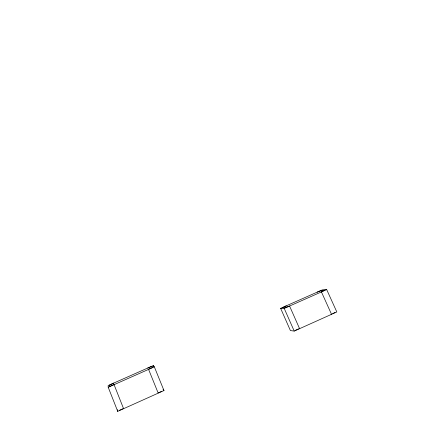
<?xml version="1.0" encoding="UTF-8"?>
<svg xmlns="http://www.w3.org/2000/svg" width="433" height="433" viewBox="0 0 433 433"><rect width="100%" height="100%" fill="white"/><g stroke="black" fill="none" stroke-linecap="round" stroke-linejoin="round"><path stroke-width="0.65" d="M295.127 330.428L298.575 328.88M332.717 313.541L334.974 312.529M294.218 331.088L336.814 311.955L326.693 289.585L322.298 289.888L280.616 308.328L290.408 330.568L294.218 331.088L284.21 308.393L280.616 308.328M119.14 410.446L123.502 408.481L114.009 384.509L109.657 386.436L109.56 385.121L113.819 383.048M161.796 391.275L158.121 392.926L148.519 369.225L152.795 367.33L152.005 366.334L147.696 368.05M117.716 411.35L163.977 390.555L154.332 366.843L153.293 365.576L108.12 385.57L108.218 387.275L117.716 411.35L117.495 409.688M284.21 308.393L326.693 289.585M108.218 387.275L154.332 366.843M317.129 292.172L321.481 290.429L324.88 290.202L320.94 291.945L321.427 291.918L331.537 314.326L331.023 314.304M285.872 306.001L286.278 306.007L282.327 307.749L285.141 307.793L289.569 306.023L299.593 328.674L299.149 328.62M163.041 389.235L163.977 390.555M153.293 365.576L153.791 366.8"/></g></svg>
